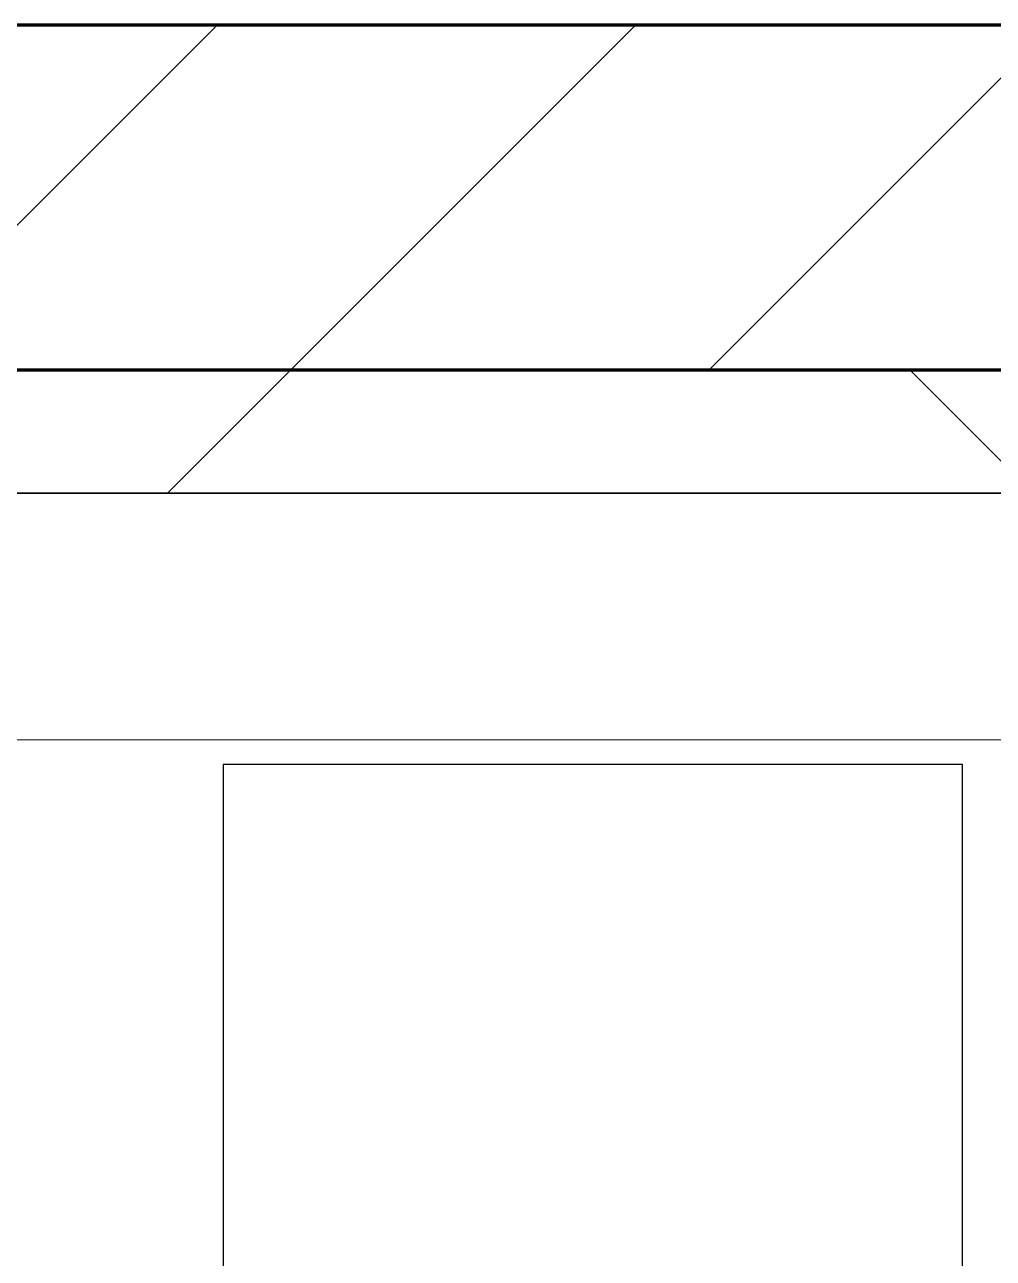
# Model space of a CAD drawing. Header units: millimetres. Extents: x -853432 to -773672, y -18171 to 22484.
# Drawn here: x -847913 to -847520, y 11394 to 11894 of the extents above; entities that cross this region are included whole.
import ezdxf
from ezdxf.xclip import XClip

# ---------------------------------------------------------------- set-up
doc = ezdxf.new("R2010")
doc.units = ezdxf.units.MM
doc.header["$XCLIPFRAME"] = 0
doc.layers.add('000 - WIPEOUT', color=250, linetype='Continuous')
doc.layers.add('A11_ALU.SOLID SHEET', color=2, linetype='Continuous')
for name, color, linetype, lineweight in [('A-GLAZ-CURT', 2, 'Continuous', 9), ('A-WALL', 5, 'Continuous', 35), ('A-WALL-FNSH', 2, 'Continuous', 35), ('A-WALL-PATT', 1, 'Continuous', 35)]:
    doc.layers.add(name, color=color, linetype=linetype, lineweight=lineweight)

# ---------------------------------------------------------------- blocks, each defined once
blk = doc.blocks.new('System Panel - DPA-AR_Metal Ceiling Rectangular Panel-15987061-4251-01 ENLARGED CONCOURSE LEVEL - REFLECTED CEILING PLAN - SHEET 2')
at = {"layer": 'A-GLAZ-CURT'}
for p, q in [((-849277.37, 11604.02), (-847507.46, 11604.02)), ((-847507.46, 11604.02), (-849277.37, 11604.02))]:
    blk.add_line(p, q, dxfattribs=at)
blk = doc.blocks.new('PPLS-PP19_Custom Tile Pattern - Custom Tile Pattern-V73-4251-01 ENLARGED CONCOURSE LEVEL - REFLECTED CEILING PLAN - SHEET 2')
at = {"layer": 'A-GLAZ-CURT'}
for p, q in [((-300, 0), (300, 0)), ((300, 0), (-300, 0)), ((230.06, 0), (300, 0)), ((-300, -50), (300, -50)), ((300, -50), (-300, -50))]:
    blk.add_line(p, q, dxfattribs=at)
for points, knots in [([(300, 0), (286.53, 0), (254.22, 0), (207.11, 0), (177.78, 0), (161.9, 0), (159.98, 0)], [-285.253232, -285.253232, -285.253232, -285.253232, -244.693688, -187.987675, -143.776725, -131.062296, -131.062296, -131.062296, -131.062296]), ([(247.1, 0), (246.76, 0), (245.04, 0), (238.34, 0), (226.56, 0), (221.1, 0), (200.27, 0), (182.99, 0), (174.27, 0), (169.67, 0), (168.99, 0)], [-9649.085549, -9649.085549, -9649.085549, -9649.085549, -9581.591397, -9406.094246, -9221.510254, -9016.44624, -8717.832359, -8253.978395, -8152.463617, -8069.855175, -8069.855175, -8069.855175, -8069.855175]), ([(171.51, 0), (176.48, 0), (193.23, 0), (201.73, 0), (208.81, 0), (213.9, 0), (241.96, 0), (266.73, 0), (281.71, 0), (291.71, 0), (296.21, 0), (297.58, 0), (297.74, 0)], [-7971.819559, -7971.819559, -7971.819559, -7971.819559, -7784.112253, -7606.717214, -7289.299508, -7042.621073, -6582.165592, -6068.460911, -5766.029927, -5566.724884, -5280.360606, -5235.905497, -5235.905497, -5235.905497, -5235.905497]), ([(300, 0), (288.22, 0), (262, 0), (230.43, 0), (219.94, 0), (219.02, 0)], [-12528.858583, -12528.858583, -12528.858583, -12528.858583, -11905.454923, -11162.864862, -10856.732305, -10856.732305, -10856.732305, -10856.732305]), ([(219.9, 0), (220.86, 0), (227.84, 0), (242.06, 0), (246.54, 0), (246.96, 0)], [-10670.940496, -10670.940496, -10670.940496, -10670.940496, -10511.382485, -9925.173265, -9834.877357, -9834.877357, -9834.877357, -9834.877357]), ([(284.76, 0), (284.76, 0), (285.09, 0), (287.47, 0), (293.59, 0), (297.76, 0), (300, 0)], [-4110.630118, -4110.630118, -4110.630118, -4110.630118, -4053.389046, -3959.664717, -3862.421465, -3746.95702, -3746.95702, -3746.95702, -3746.95702]), ([(297.38, 0), (295.84, 0), (291.62, 0), (285.38, 0), (284.87, 0)], [-4803.172655, -4803.172655, -4803.172655, -4803.172655, -4358.271401, -4143.037883, -4143.037883, -4143.037883, -4143.037883])]:
    blk.add_open_spline(points, degree=3, knots=knots, dxfattribs=at)
blk = doc.blocks.new('PPLS-PP19_Custom Tile Pattern - Custom Tile Pattern-V74-4251-01 ENLARGED CONCOURSE LEVEL - REFLECTED CEILING PLAN - SHEET 2')
at = {"layer": 'A-GLAZ-CURT'}
for p, q in [((-300, 0), (300, 0)), ((300, 0), (-300, 0)), ((-293.07, 0), (-275.75, 0)), ((-275.75, 0), (-293.07, 0)), ((-222.32, 0), (-205, 0)), ((-205, 0), (-222.32, 0)), ((-300, -50), (300, -50)), ((300, -50), (-300, -50))]:
    blk.add_line(p, q, dxfattribs=at)
at = {"layer": 'A-GLAZ-CURT', "flags": 128}
for points in [[(-300, 0), (-291.56, 0), (-283.3, 0), (-275.2, 0), (-267.26, 0), (-259.45, 0), (-251.77, 0), (-244.2, 0), (-236.74, 0), (-229.36, 0), (-222.06, 0), (-214.83, 0), (-207.71, 0), (-200.76, 0), (-194.02, 0), (-187.54, 0), (-181.38, 0), (-175.58, 0), (-170.25, 0), (-165.64, 0)], [(-164.95, 0), (-169.65, 0), (-174.47, 0), (-179.49, 0), (-184.81, 0), (-190.44, 0), (-196.37, 0), (-202.58, 0), (-209.04, 0), (-215.73, 0), (-222.63, 0), (-229.72, 0), (-236.97, 0), (-244.39, 0), (-251.96, 0), (-259.67, 0), (-267.51, 0), (-275.48, 0), (-283.55, 0), (-291.73, 0), (-300, 0)], [(-125.17, 0), (-128.55, 0), (-134.16, 0), (-140.03, 0), (-145.5, 0), (-150.63, 0), (-155.53, 0), (-160.27, 0), (-164.5, 0)], [(-164.39, 0), (-162.01, 0), (-159.53, 0), (-157.46, 0), (-154.52, 0), (-149.42, 0), (-141.84, 0), (-132.81, 0), (-126.08, 0)]]:
    blk.add_lwpolyline(points, dxfattribs=at)
at = {"layer": 'A-GLAZ-CURT'}
for points, knots in [([(-300, 0), (-284.65, 0), (-236.57, 0), (-174.61, 0), (-129.95, 0), (-110.8, 0), (-99.5, 0), (-91.46, 0)], [-5323.127839, -5323.127839, -5323.127839, -5323.127839, -4502.809032, -2700.551212, -1002.059161, -460.363443, 0, 0, 0, 0]), ([(-164.5, 0), (-179.82, 0), (-215.86, 0), (-262.56, 0), (-294.48, 0), (-300, 0)], [-16322.871666, -16322.871666, -16322.871666, -16322.871666, -15131.813646, -13729.592194, -13439.944408, -13439.944408, -13439.944408, -13439.944408]), ([(-137.88, 0), (-140.56, 0), (-147.66, 0), (-147.69, 0), (-158.72, 0), (-174.02, 0), (-185.59, 0), (-209.77, 0), (-232.01, 0), (-255.22, 0), (-262.59, 0), (-264.9, 0), (-265.4, 0)], [-3187.727384, -3187.727384, -3187.727384, -3187.727384, -2919.378265, -2477.344047, -2237.412286, -2029.680487, -1755.085331, -1400.429864, -858.079193, -543.655514, -208.940337, 0, 0, 0, 0]), ([(-258.6, 0), (-257.91, 0), (-254.26, 0), (-241.25, 0), (-225.99, 0), (-213.1, 0), (-200.2, 0), (-185.8, 0), (-174.01, 0), (-165.16, 0), (-164.5, 0)], [-5722.54675, -5722.54675, -5722.54675, -5722.54675, -5657.471696, -5413.335975, -5017.494783, -4832.723979, -4666.091899, -4349.945572, -4000.813434, -3972.405376, -3972.405376, -3972.405376, -3972.405376]), ([(-133.82, 0), (-135.51, 0), (-137.8, 0), (-149.31, 0), (-162.01, 0), (-177.91, 0), (-199.46, 0), (-216.65, 0), (-231.26, 0), (-233.46, 0), (-234, 0)], [-2731.647847, -2731.647847, -2731.647847, -2731.647847, -2418.507304, -2308.929706, -2113.765672, -1763.376603, -1422.553702, -978.033455, -846.069444, -682.911962, -682.911962, -682.911962, -682.911962]), ([(-233.49, 0), (-233.44, 0), (-232.38, 0), (-230.74, 0), (-225.3, 0), (-223.63, 0)], [-455.274641, -455.274641, -455.274641, -455.274641, -440.605512, -119.536984, 0, 0, 0, 0]), ([(-223.63, 0), (-219.39, 0), (-206.17, 0), (-188.58, 0), (-173.3, 0), (-166.3, 0), (-164.5, 0)], [-5463.295695, -5463.295695, -5463.295695, -5463.295695, -5161.076232, -4739.070012, -4465.409639, -4370.468354, -4370.468354, -4370.468354, -4370.468354]), ([(-96.62, 0), (-107.72, 0), (-128.82, 0), (-153.49, 0), (-163.62, 0)], [-18379.559514, -18379.559514, -18379.559514, -18379.559514, -17136.203329, -16345.600353, -16345.600353, -16345.600353, -16345.600353]), ([(-163.36, 0), (-159.56, 0), (-149.97, 0), (-136.84, 0), (-127.33, 0), (-124.19, 0), (-123.43, 0), (-123.28, 0)], [-4350.402127, -4350.402127, -4350.402127, -4350.402127, -4149.119819, -3839.893365, -3647.167523, -3488.92562, -3439.852845, -3439.852845, -3439.852845, -3439.852845]), ([(-152.35, 0), (-151.03, 0), (-147.71, 0), (-143.57, 0), (-138.62, 0)], [-3494.978217, -3494.978217, -3494.978217, -3494.978217, -3371.022232, -3227.460399, -3227.460399, -3227.460399, -3227.460399]), ([(-118.78, 0), (-121.86, 0), (-126.28, 0), (-136.96, 0), (-147.46, 0), (-150.03, 0), (-150.57, 0)], [-5938.474035, -5938.474035, -5938.474035, -5938.474035, -5700.061948, -5508.838257, -5298.784692, -5196.16478, -5196.16478, -5196.16478, -5196.16478]), ([(-150.34, 0), (-150.07, 0), (-147.75, 0), (-142.6, 0), (-127.26, 0), (-107.3, 0), (-90.42, 0), (-75.26, 0), (-68.41, 0), (-65.12, 0), (-63.63, 0)], [-4948.728362, -4948.728362, -4948.728362, -4948.728362, -4883.323924, -4440.880425, -4054.690705, -3793.097032, -3402.597032, -3144.956779, -3050.982048, -2969.237017, -2969.237017, -2969.237017, -2969.237017]), ([(-26.75, 0), (-27.82, 0), (-36.18, 0), (-53.55, 0), (-78.2, 0), (-110.94, 0), (-130.52, 0), (-147.74, 0), (-149.07, 0)], [-8718.362214, -8718.362214, -8718.362214, -8718.362214, -8532.293389, -8073.216054, -7508.296369, -7004.680444, -6449.282163, -6277.220794, -6277.220794, -6277.220794, -6277.220794]), ([(-148.23, 0), (-146.94, 0), (-140.15, 0), (-137.28, 0), (-133.93, 0), (-128.78, 0), (-126.5, 0)], [-6162.058746, -6162.058746, -6162.058746, -6162.058746, -6017.569127, -5560.701257, -5364.112219, -5231.017328, -5231.017328, -5231.017328, -5231.017328]), ([(-86.16, 0), (-91.37, 0), (-104.13, 0), (-122.65, 0), (-139.03, 0), (-146.11, 0), (-146.95, 0)], [-1681.3698, -1681.3698, -1681.3698, -1681.3698, -1374.161226, -945.742622, -741.901385, -489.130243, -489.130243, -489.130243, -489.130243]), ([(-146.69, 0), (-146.59, 0), (-145.49, 0), (-135.69, 0), (-128.29, 0), (-125.15, 0)], [-420.34245, -420.34245, -420.34245, -420.34245, -406.956646, -290.263673, 0, 0, 0, 0]), ([(-127.41, 0), (-131.63, 0), (-133.16, 0), (-134.09, 0), (-134.15, 0)], [-8540.990293, -8540.990293, -8540.990293, -8540.990293, -8266.114998, -8246.473386, -8246.473386, -8246.473386, -8246.473386]), ([(-134.15, 0), (-133.32, 0), (-130.31, 0), (-118.2, 0), (-103.41, 0), (-96.38, 0)], [-7657.439573, -7657.439573, -7657.439573, -7657.439573, -7293.749979, -6839.55839, -6332.113493, -6332.113493, -6332.113493, -6332.113493]), ([(-120.13, 0), (-120.14, 0), (-120.24, 0), (-121.3, 0), (-129.25, 0), (-133.82, 0)], [-2933.992132, -2933.992132, -2933.992132, -2933.992132, -2920.575025, -2840.280255, -2731.647847, -2731.647847, -2731.647847, -2731.647847]), ([(-113.43, 0), (-113.44, 0), (-113.96, 0), (-119.73, 0), (-125.43, 0), (-127.03, 0), (-127.41, 0)], [-328.499627, -328.499627, -328.499627, -328.499627, -282.672656, -98.539552, -24.539552, 0, 0, 0, 0]), ([(-126.5, 0), (-122.44, 0), (-108.71, 0), (-86.68, 0), (-63.44, 0), (-54.4, 0), (-48.53, 0), (-36.15, 0), (-29.59, 0), (-26.65, 0)], [-5231.017328, -5231.017328, -5231.017328, -5231.017328, -4994.692869, -4542.524482, -4008.285538, -3689.699207, -3546.54457, -3315.260113, -3113.700791, -3113.700791, -3113.700791, -3113.700791]), ([(-125.15, 0), (-124.93, 0), (-121.96, 0), (-113.01, 0), (-102.67, 0), (-97.63, 0), (-95.78, 0)], [-3362.7396, -3362.7396, -3362.7396, -3362.7396, -3342.215224, -3074.362186, -2902.289527, -2802.283, -2802.283, -2802.283, -2802.283]), ([(-122.08, 0), (-122.01, 0), (-121.69, 0), (-121.2, 0), (-120.88, 0)], [-3136.336417, -3136.336417, -3136.336417, -3136.336417, -3110.304437, -3035.164275, -3035.164275, -3035.164275, -3035.164275]), ([(-36.33, 0), (-36.43, 0), (-37.27, 0), (-45.02, 0), (-46.13, 0), (-60.59, 0), (-81.23, 0), (-99.51, 0), (-114.02, 0), (-117.28, 0), (-118.78, 0)], [-1855.773136, -1855.773136, -1855.773136, -1855.773136, -1810.870157, -1672.078046, -1405.135169, -1060.00838, -740.068933, -229.489605, -116.330425, 0, 0, 0, 0]), ([(-117.74, 0), (-117.19, 0), (-114.78, 0), (-113.43, 0), (-113.43, 0)], [-821.249067, -821.249067, -821.249067, -821.249067, -394.672656, -330.879064, -330.879064, -330.879064, -330.879064]), ([(-36.62, 0), (-36.62, 0), (-40.35, 0), (-44.32, 0), (-58.97, 0), (-85.2, 0), (-107.61, 0), (-116.56, 0), (-117.56, 0)], [-4069.478503, -4069.478503, -4069.478503, -4069.478503, -3858.647035, -3538.256648, -2842.901703, -2193.204658, -1433.981041, -985.49888, -985.49888, -985.49888, -985.49888]), ([(-115.82, 0), (-114.96, 0), (-110.49, 0), (-101.61, 0), (-96.38, 0)], [-5724.064692, -5724.064692, -5724.064692, -5724.064692, -5430.283136, -5115.12164, -5115.12164, -5115.12164, -5115.12164]), ([(9.32, 0), (9.08, 0), (7.65, 0), (2.57, 0), (-12.23, 0), (-25.64, 0), (-40, 0), (-56.24, 0), (-75.59, 0), (-94, 0), (-112.01, 0), (-114.94, 0), (-115.63, 0)], [-2922.926651, -2922.926651, -2922.926651, -2922.926651, -2882.788014, -2720.818881, -2518.50168, -2125.455881, -1792.521578, -1466.981642, -1208.454564, -789.402658, -501.969187, -243.577221, -243.577221, -243.577221, -243.577221]), ([(-95.59, 0), (-90.54, 0), (-71.26, 0), (-48.38, 0), (-30.8, 0), (-27.54, 0)], [-5099.425469, -5099.425469, -5099.425469, -5099.425469, -4799.173296, -4065.652676, -3897.235535, -3897.235535, -3897.235535, -3897.235535]), ([(-95.56, 0), (-91.98, 0), (-83.15, 0), (-71.67, 0), (-65.93, 0), (-65.07, 0)], [-2798.440381, -2798.440381, -2798.440381, -2798.440381, -2605.247022, -2322.099534, -2241.8264, -2241.8264, -2241.8264, -2241.8264]), ([(-72.93, 0), (-75.51, 0), (-82.58, 0), (-91, 0), (-95.55, 0)], [-19442.345229, -19442.345229, -19442.345229, -19442.345229, -18935.241197, -18419.616812, -18419.616812, -18419.616812, -18419.616812]), ([(-95.53, 0), (-94.51, 0), (-86.45, 0), (-74.02, 0), (-62.74, 0), (-60.36, 0), (-59.97, 0)], [-6311.667812, -6311.667812, -6311.667812, -6311.667812, -6236.997189, -5713.340575, -5140.470607, -5006.787413, -5006.787413, -5006.787413, -5006.787413]), ([(-91.46, 0), (-90.09, 0), (-84.7, 0), (-77.43, 0), (-72.73, 0), (-72.64, 0), (-72.64, 0)], [-19832.387487, -19832.387487, -19832.387487, -19832.387487, -19753.885894, -19541.04734, -19478.625389, -19471.062469, -19471.062469, -19471.062469, -19471.062469]), ([(-63.96, 0), (-64.13, 0), (-72.5, 0), (-80.63, 0), (-86.16, 0)], [-2171.769325, -2171.769325, -2171.769325, -2171.769325, -2007.031671, -1681.3698, -1681.3698, -1681.3698, -1681.3698]), ([(-29.03, 0), (-33.97, 0), (-43.74, 0), (-56.37, 0), (-71.66, 0), (-77.83, 0), (-82.66, 0), (-83.28, 0), (-83.28, 0)], [-2680.714891, -2680.714891, -2680.714891, -2680.714891, -2413.671296, -2161.752162, -2006.592567, -1646.621388, -1424.436217, -1393.971743, -1393.971743, -1393.971743, -1393.971743]), ([(-83.28, 0), (-83.28, 0), (-82.91, 0), (-76.14, 0), (-62.97, 0), (-48.14, 0), (-36.49, 0), (-33.57, 0), (-29.94, 0), (-28.57, 0)], [-1393.4169, -1393.4169, -1393.4169, -1393.4169, -1353.722004, -1274.333717, -1073.56893, -651.549973, -296.515819, -83.513472, 0, 0, 0, 0]), ([(-66.39, 0), (-66.39, 0), (-63.63, 0), (-53.63, 0), (-34.42, 0), (-29.82, 0), (-29.19, 0)], [-2493.31794, -2493.31794, -2493.31794, -2493.31794, -2315.303971, -1809.437387, -963.711516, -666.19313, -666.19313, -666.19313, -666.19313]), ([(31.18, 0), (25.97, 0), (11.99, 0), (-16.92, 0), (-47.42, 0), (-65.77, 0), (-66.37, 0), (-66.38, 0)], [-4496.803627, -4496.803627, -4496.803627, -4496.803627, -4222.080604, -3745.412743, -2981.410125, -2542.574734, -2498.224237, -2498.224237, -2498.224237, -2498.224237]), ([(-63.63, 0), (-61.49, 0), (-57.39, 0), (-54.49, 0), (-45.2, 0), (-40.79, 0), (-40.46, 0), (-40.44, 0)], [-2969.237017, -2969.237017, -2969.237017, -2969.237017, -2851.217951, -2734.127174, -2474.780881, -2410.990208, -2350.645972, -2350.645972, -2350.645972, -2350.645972]), ([(-58.83, 0), (-58.37, 0), (-57.29, 0), (-54.23, 0), (-46.33, 0), (-42.62, 0), (-41.76, 0)], [-4859.52896, -4859.52896, -4859.52896, -4859.52896, -4680.891996, -4469.85053, -4321.566175, -4270.495146, -4270.495146, -4270.495146, -4270.495146]), ([(-51.83, 0), (-51.83, 0), (-51.78, 0), (-47.4, 0), (-46.01, 0), (-40.22, 0), (-36.78, 0)], [-632.814994, -632.814994, -632.814994, -632.814994, -627.965721, -508.377888, -260.442412, 0, 0, 0, 0]), ([(-27.73, 0), (-29.7, 0), (-35.23, 0), (-44.85, 0), (-51.43, 0), (-51.79, 0)], [-1160.839585, -1160.839585, -1160.839585, -1160.839585, -1039.307308, -819.71621, -644.910881, -644.910881, -644.910881, -644.910881]), ([(-41.76, 0), (-39.9, 0), (-37.72, 0), (-36.92, 0), (-36.77, 0)], [-4270.495146, -4270.495146, -4270.495146, -4270.495146, -4161.040818, -4106.245333, -4106.245333, -4106.245333, -4106.245333]), ([(-36.78, 0), (-32.43, 0), (-19.22, 0), (8.83, 0), (43.36, 0), (70.92, 0), (82.12, 0), (83.66, 0)], [-6191.144455, -6191.144455, -6191.144455, -6191.144455, -5862.463379, -5340.621928, -4573.028122, -4094.177415, -3869.465285, -3869.465285, -3869.465285, -3869.465285]), ([(-36.29, 0), (-36.29, 0), (-34.66, 0), (-28.93, 0), (-26.99, 0), (-26.58, 0)], [-9150.272121, -9150.272121, -9150.272121, -9150.272121, -9057.163041, -8919.836787, -8837.129018, -8837.129018, -8837.129018, -8837.129018]), ([(30.82, 0), (29.27, 0), (20.14, 0), (3.54, 0), (-16.58, 0), (-34.76, 0), (-36.04, 0)], [-10462.034656, -10462.034656, -10462.034656, -10462.034656, -10363.088938, -9884.23066, -9424.652049, -9182.880979, -9182.880979, -9182.880979, -9182.880979]), ([(-33.34, 0), (-33.34, 0), (-32.93, 0), (-31.16, 0), (-30.52, 0)], [-2415.024266, -2415.024266, -2415.024266, -2415.024266, -2357.633367, -2323.618664, -2323.618664, -2323.618664, -2323.618664]), ([(-27.67, 0), (-29.13, 0), (-31.19, 0), (-31.82, 0), (-32, 0)], [-2807.705886, -2807.705886, -2807.705886, -2807.705886, -2698.150104, -2614.070998, -2614.070998, -2614.070998, -2614.070998]), ([(-30.76, 0), (-30.73, 0), (-30.38, 0), (-28.83, 0), (-26.76, 0)], [-54176.191683, -54176.191683, -54176.191683, -54176.191683, -54157.274271, -53973.514937, -53973.514937, -53973.514937, -53973.514937]), ([(-30.52, 0), (-27.11, 0), (-17.83, 0), (5.99, 0), (22.06, 0), (35.97, 0), (40.23, 0), (42.32, 0)], [-2323.618664, -2323.618664, -2323.618664, -2323.618664, -2142.497158, -1716.209403, -1206.526904, -1089.329421, -979.123386, -979.123386, -979.123386, -979.123386]), ([(-26.66, 0), (-26.76, 0), (-28.21, 0), (-29.52, 0), (-30.21, 0)], [-54474.973013, -54474.973013, -54474.973013, -54474.973013, -54461.685999, -54290.791712, -54290.791712, -54290.791712, -54290.791712]), ([(8.33, 0), (8.19, 0), (7.18, 0), (0.32, 0), (-13.89, 0), (-24.92, 0), (-29.03, 0)], [-3574.286521, -3574.286521, -3574.286521, -3574.286521, -3526.962355, -3285.499107, -2903.012179, -2680.714891, -2680.714891, -2680.714891, -2680.714891]), ([(-28.98, 0), (-28.66, 0), (-27.39, 0), (-24.45, 0), (-22.56, 0)], [-166.548282, -166.548282, -166.548282, -166.548282, -102.06493, 0, 0, 0, 0]), ([(-28.57, 0), (-26.93, 0), (-20.29, 0), (-11.45, 0), (2.08, 0), (13.15, 0), (21.24, 0), (24.62, 0), (24.72, 0), (24.72, 0)], [-5361.429781, -5361.429781, -5361.429781, -5361.429781, -5261.36855, -5050.479954, -4785.90057, -4596.498881, -4445.288762, -4384.376941, -4376.041937, -4376.041937, -4376.041937, -4376.041937]), ([(70.61, 0), (66.16, 0), (55.8, 0), (39.61, 0), (24.74, 0), (2.64, 0), (-15.31, 0), (-24.36, 0), (-26.72, 0)], [-4647.237329, -4647.237329, -4647.237329, -4647.237329, -4326.416877, -4098.545751, -3766.694881, -3333.063701, -2994.501669, -2830.51416, -2830.51416, -2830.51416, -2830.51416]), ([(42.32, 0), (39.87, 0), (33.48, 0), (24.07, 0), (12.82, 0), (-2.9, 0), (-17.74, 0), (-24.89, 0), (-26.64, 0)], [-2441.545379, -2441.545379, -2441.545379, -2441.545379, -2313.748533, -2106.613311, -1925.670641, -1617.263037, -1290.787923, -1183.085566, -1183.085566, -1183.085566, -1183.085566]), ([(-26.62, 0), (-22.99, 0), (-13.65, 0), (8.61, 0), (15.02, 0), (22.91, 0), (31, 0), (39.04, 0), (51.19, 0), (58.74, 0), (61.34, 0), (61.45, 0)], [-3113.064975, -3113.064975, -3113.064975, -3113.064975, -2864.387349, -2439.246196, -2084.094819, -1956.422387, -1818.904206, -1645.594513, -1443.202566, -1228.752106, -1120.932285, -1120.932285, -1120.932285, -1120.932285]), ([(-26.61, 0), (-20.98, 0), (-9.64, 0), (4.23, 0), (9.64, 0), (10.14, 0), (10.18, 0)], [-3881.172753, -3881.172753, -3881.172753, -3881.172753, -3589.737505, -3285.047089, -3066.359526, -3044.715262, -3044.715262, -3044.715262, -3044.715262]), ([(-25.83, 0), (-23.41, 0), (-19.78, 0), (-15.75, 0), (-15.19, 0)], [-53946.991625, -53946.991625, -53946.991625, -53946.991625, -53749.15266, -53717.791567, -53717.791567, -53717.791567, -53717.791567]), ([(-13, 0), (-14.35, 0), (-17.42, 0), (-23.39, 0), (-25.57, 0)], [-55207.591944, -55207.591944, -55207.591944, -55207.591944, -54789.006179, -54519.99177, -54519.99177, -54519.99177, -54519.99177]), ([(-22.56, 0), (-20.27, 0), (-17.03, 0), (-11.36, 0), (-7.66, 0), (-6.6, 0), (-6.44, 0)], [-56468.192263, -56468.192263, -56468.192263, -56468.192263, -56344.022017, -56303.229861, -56166.290093, -56124.392176, -56124.392176, -56124.392176, -56124.392176]), ([(-15.19, 0), (-13.07, 0), (7.48, 0), (29.35, 0), (41.98, 0), (42.03, 0)], [-461.142613, -461.142613, -461.142613, -461.142613, -429.606584, -390.253598, -390.072149, -390.072149, -390.072149, -390.072149]), ([(-6.54, 0), (-6.73, 0), (-7.2, 0), (-7.6, 0), (-7.79, 0)], [-56009.792147, -56009.792147, -56009.792147, -56009.792147, -55949.290093, -55895.192118, -55895.192118, -55895.192118, -55895.192118]), ([(-2.63, 0), (-2.47, 0), (-1.22, 0), (4.92, 0), (15.97, 0), (22.54, 0), (24.49, 0)], [-226.825321, -226.825321, -226.825321, -226.825321, -220.269177, -206.416616, -198.214427, -187.717507, -187.717507, -187.717507, -187.717507]), ([(103.09, 0), (101.08, 0), (86.31, 0), (63.34, 0), (35.84, 0), (12, 0), (3.08, 0), (-1.67, 0), (-2.25, 0)], [-375.435014, -375.435014, -375.435014, -375.435014, -369.147452, -330.153101, -307.516438, -285.83788, -246.234814, -234.646884, -234.646884, -234.646884, -234.646884]), ([(24.69, 0), (24.54, 0), (20.99, 0), (15.48, 0), (10.8, 0), (9.63, 0)], [-4368.572414, -4368.572414, -4368.572414, -4368.572414, -4306.476363, -4080.000647, -3772.857994, -3772.857994, -3772.857994, -3772.857994]), ([(18.16, 0), (19.15, 0), (24.25, 0), (25.66, 0), (26.12, 0)], [-5700.113719, -5700.113719, -5700.113719, -5700.113719, -5554.232259, -5302.431367, -5302.431367, -5302.431367, -5302.431367]), ([(42.42, 0), (42.13, 0), (38.37, 0), (29.53, 0), (20.67, 0), (18.85, 0), (18.16, 0)], [-6329.020598, -6329.020598, -6329.020598, -6329.020598, -6314.283804, -6135.05769, -5972.647715, -5832.674503, -5832.674503, -5832.674503, -5832.674503]), ([(27.44, 0), (27.9, 0), (29.54, 0), (38.07, 0), (53.39, 0), (71.67, 0), (84.83, 0), (86.01, 0), (92.51, 0), (94.33, 0)], [-5037.309798, -5037.309798, -5037.309798, -5037.309798, -4887.603822, -4705.298446, -4353.683244, -3960.84581, -3759.045785, -3336.541051, -2783.776468, -2783.776468, -2783.776468, -2783.776468]), ([(27.89, 0), (29.09, 0), (32.56, 0), (38.91, 0), (42.31, 0)], [-147.777612, -147.777612, -147.777612, -147.777612, -135.792042, -124.265574, -124.265574, -124.265574, -124.265574])]:
    blk.add_open_spline(points, degree=3, knots=knots, dxfattribs=at)
for points in [[(-163.35, 0), (-160.71, 0), (-158.28, 0), (-157.22, 0)], [(-39.84, 0), (-39.08, 0), (-38.11, 0), (-37.36, 0)], [(24.49, 0), (25.23, 0), (25.72, 0), (26.04, 0)]]:
    blk.add_open_spline(points, degree=3, dxfattribs=at)
blk = doc.blocks.new('*U634')
at = {"layer": 'A-GLAZ-CURT', "rotation": 180}
for name, p in [('PPLS-PP19_Custom Tile Pattern - Custom Tile Pattern-V74-4251-01 ENLARGED CONCOURSE LEVEL - REFLECTED CEILING PLAN - SHEET 2', (-12000, 8125)), ('PPLS-PP19_Custom Tile Pattern - Custom Tile Pattern-V73-4251-01 ENLARGED CONCOURSE LEVEL - REFLECTED CEILING PLAN - SHEET 2', (-11400, 8125))]:
    blk.add_blockref(name, p, dxfattribs=at)
at = {"layer": 'A-GLAZ-CURT'}
blk.add_blockref('System Panel - DPA-AR_Metal Ceiling Rectangular Panel-15987061-4251-01 ENLARGED CONCOURSE LEVEL - REFLECTED CEILING PLAN - SHEET 2', (835882.37, -3579.02), dxfattribs=at)
blk = doc.blocks.new('*U1002')
at = {"color": 3}
blk.add_wipeout([(-1087.5, 2750), (1087.5, 2750), (1087.5, 2450), (-1087.5, 2450)], dxfattribs=at).dxf.layer = '000 - WIPEOUT'
at = {"layer": 'A11_ALU.SOLID SHEET', "color": 0, "linetype": 'ByBlock'}
blk.add_lwpolyline([(-1087.5, 2450), (1087.5, 2450), (1087.5, 2750), (-1087.5, 2750)], close=True, dxfattribs=at)
blk = doc.blocks.new('*U1213')
blk.add_lwpolyline([(-83950, 6309), (-96205.17, 6309), (-96205.17, 8125), (-104695, 8125), (-104695, 7050), (-108275, 7050), (-108275, 3850), (-101417.5, 3850), (-101417.5, 550), (-83950, 550)], close=True)
at = {"layer": 'A11_ALU.SOLID SHEET', "color": 0, "linetype": 'ByBlock', "rotation": 90}
blk.add_blockref('*U1002', (-100400, 6927.5), dxfattribs=at)

msp = doc.modelspace()

# ---------------------------------------------------------------- hatches: boundary and pattern name
at = {"layer": 'A-WALL-PATT', "lineweight": 9}
h = msp.add_hatch(dxfattribs=at)
h.set_pattern_fill('FP_2', color=256, style=0, pattern_type=2)
h.set_pattern_definition([(45, (0, 0), (-84.852814, 84.852814), [])])
h.paths.add_polyline_path([(-840837.54, 11754.02), (-840837.54, 11894.02), (-849372.5, 11894.02), (-849372.5, 11754.02), (-844960.16, 11754.02)])

# ---------------------------------------------------------------- linework, layer by layer
at = {"layer": 'A-WALL', "color": 7, "lineweight": 70}
for p, q in [((-849372.5, 11894.02), (-840837.54, 11894.02)), ((-840837.54, 11754.02), (-849372.5, 11754.02))]:
    msp.add_line(p, q, dxfattribs=at)
at = {"layer": 'A-WALL-FNSH', "color": 250}
msp.add_line((-849372.5, 11754.02), (-840837.54, 11754.02), dxfattribs=at)

# ---------------------------------------------------------------- block references
at = {"layer": 'A11_ALU.SOLID SHEET'}
ref = msp.add_blockref('*U1213', (-744682.37, 3579.02), dxfattribs=at)
XClip(ref).set_block_clipping_path([(-104690.1238047112, -9620.0029952966), (-34092.6543255156, 14392.9971737705)])

# ---------------------------------------------------------------- next in the draw order: hatches: boundary and pattern name
at = {"layer": 'A-WALL-PATT', "lineweight": 9}
h = msp.add_hatch(dxfattribs=at)
h.set_pattern_fill('FP_4', color=256, style=0, pattern_type=2)
h.set_pattern_definition([(45, (0, 0), (-212.13203, 212.13203), []), (135, (0, 0), (-212.13203, -212.13203), [])])
h.paths.add_polyline_path([(-840837.54, 11704.02), (-840837.54, 11754.02), (-849372.5, 11753.7), (-849372.5, 11704.02), (-840887.54, 11704.02)])

# ---------------------------------------------------------------- next in the draw order: linework, layer by layer
at = {"layer": 'A-WALL-FNSH', "color": 250}
msp.add_line((-840887.54, 11704.02), (-849372.5, 11704.02), dxfattribs=at)

# ---------------------------------------------------------------- next in the draw order: block references
msp.add_blockref('*U634', (-835882.37, 3579.02))

doc.saveas('drawing.dxf')
